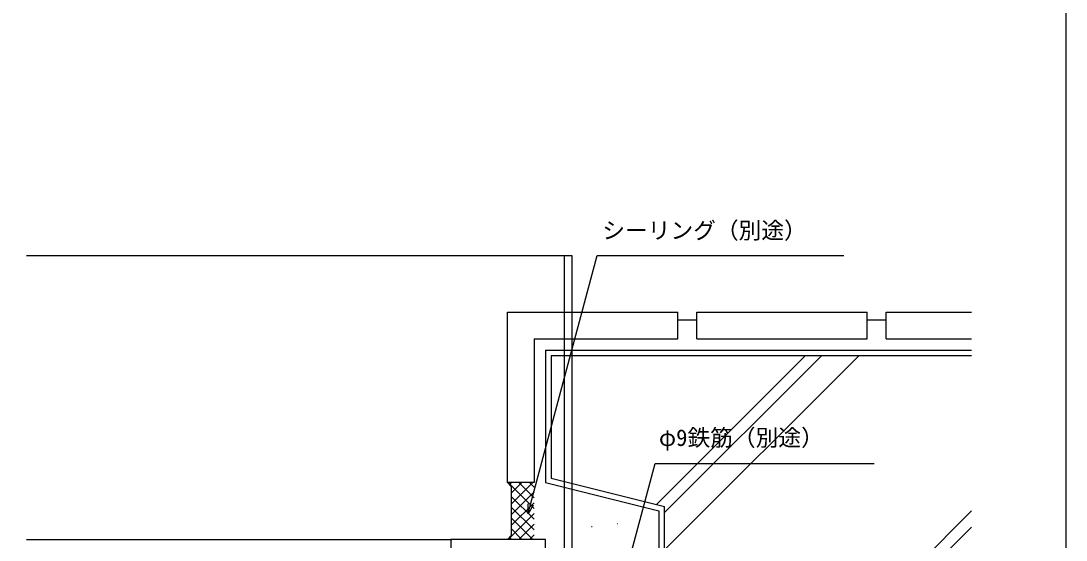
# Model space of a CAD drawing. Units: millimetres, scale not verified. Extents: x -438 to 438, y -464 to 465.
# Drawn here: x 161.5 to 437.5, y -119.4 to 17.7 of the extents above; entities that cross this region are included whole.
import ezdxf
from ezdxf.enums import TextEntityAlignment as Align

# ---------------------------------------------------------------- set-up
doc = ezdxf.new("R2010")
doc.units = ezdxf.units.MM
doc.header["$LTSCALE"] = 4
for name, color, linetype in [('0-2_YKK_11', 7, 'Continuous'), ('0-4_YKK_12', 2, 'Continuous'), ('0-7_YKK_D', 6, 'Continuous'), ('0-8_YKK_ZWAK', 7, 'Continuous'), ('0-9_YSS_K', 3, 'Continuous'), ('0-A_YSS_KE', 3, 'Continuous')]:
    doc.layers.add(name, color=color, linetype=linetype)
doc.styles.add('ＭＳ ゴシック', font='')
doc.styles.get('ＭＳ ゴシック').set_extended_font_data('MS Gothic')

msp = doc.modelspace()

# ---------------------------------------------------------------- linework, layer by layer
at = {"layer": '0-2_YKK_11'}
msp.add_lwpolyline([(299.99, -128.2), (299.99, -119.2), (274.99, -119.2), (274.99, -124.7)], dxfattribs=at)
at = {"layer": '0-4_YKK_12'}
for p, q in [((304.99, -44.202), (304.99, -59.202)), ((304.99, -59.202), (304.99, -132.2)), ((162.992, -119.2), (275.29, -119.2))]:
    msp.add_line(p, q, dxfattribs=at)
msp.add_lwpolyline([(162.992, -44.202), (306.99, -44.202), (306.99, -59.202), (306.99, -132.2)], dxfattribs=at)
at = {"layer": '0-7_YKK_D'}
for points in [[(295.418, -112.435), (296.078, -109.971), (313.701, -44.202), (378.787, -44.202)], [(313.278, -157.769), (313.938, -155.306), (328.972, -99.2), (386.796, -99.2)], [(296.738, -110.148), (295.418, -112.435), (295.418, -109.795)]]:
    msp.add_lwpolyline(points, dxfattribs=at)
at = {"layer": '0-8_YKK_ZWAK'}
msp.add_lwpolyline([(-437.5, -449.2), (437.5, -449.2), (437.5, 430.8)], dxfattribs=at)
at = {"layer": '0-9_YSS_K'}
for p, q in [((301.49, -70.699), (301.49, -103.028)), ((412.5, -70.699), (301.49, -70.699)), ((368.638, -70.698), (329.344, -109.992)), ((372.88, -70.698), (331.49, -112.089)), ((382.78, -70.698), (331.49, -121.988)), ((290.99, -105.202), (289.99, -104.202)), ((290.134, -104.202), (296.99, -111.057)), ((290.99, -104.202), (290.562, -104.629)), ((296.647, -104.202), (290.99, -109.858)), ((293.818, -104.202), (290.99, -107.03)), ((292.963, -104.202), (296.99, -108.229)), ((295.791, -104.202), (296.99, -105.4)), ((301.49, -103.028), (331.49, -110.528)), ((290.99, -105.202), (290.99, -118.199)), ((296.99, -106.687), (290.99, -112.687)), ((290.99, -107.886), (296.99, -113.886)), ((296.99, -109.515), (290.99, -115.515)), ((296.99, -112.344), (290.134, -119.2)), ((290.99, -110.714), (296.99, -116.714)), ((331.49, -217.699), (331.49, -110.528)), ((412.5, -111.689), (331.49, -192.699)), ((290.99, -113.542), (296.647, -119.199)), ((296.99, -115.172), (292.963, -119.199)), ((312.205, -115.791), (312.305, -115.791)), ((318.995, -114.969), (319.095, -114.969)), ((290.99, -118.199), (289.99, -119.199)), ((290.99, -116.371), (293.818, -119.199)), ((296.99, -118.001), (295.791, -119.199)), ((412.5, -115.932), (331.49, -196.942)), ((290.562, -118.772), (290.991, -119.2))]:
    msp.add_line(p, q, dxfattribs=at)
at = {"layer": '0-A_YSS_KE'}
for p, q in [((289.99, -59.202), (334.99, -59.202)), ((289.99, -104.202), (289.99, -59.202)), ((334.99, -66.202), (334.99, -59.201)), ((339.99, -66.202), (339.99, -59.201)), ((339.99, -59.202), (384.99, -59.202)), ((384.99, -66.202), (384.99, -59.201)), ((389.99, -66.202), (389.99, -59.201)), ((389.99, -59.202), (412.5, -59.202)), ((334.99, -61.202), (339.99, -61.202)), ((384.99, -61.202), (389.99, -61.202)), ((296.99, -66.202), (296.99, -104.202)), ((296.99, -66.202), (334.99, -66.202)), ((339.99, -66.202), (384.99, -66.202)), ((389.99, -66.202), (412.5, -66.202)), ((299.99, -69.199), (299.99, -104.199)), ((299.99, -69.199), (412.5, -69.199)), ((296.99, -104.202), (289.99, -104.202)), ((299.99, -104.199), (329.99, -111.699)), ((329.99, -111.699), (329.99, -219.199))]:
    msp.add_line(p, q, dxfattribs=at)

# ---------------------------------------------------------------- texts
at = {"layer": '0-7_YKK_D', "style": 'ＭＳ ゴシック'}
for s, p in [('シーリング（別途）', (315.021, -41.122)), ('φ9鉄筋（別途）', (329.971, -95.855))]:
    msp.add_text(s, height=4.399, dxfattribs=at).set_placement(p, align=Align.BOTTOM_LEFT)

doc.saveas('drawing.dxf')
